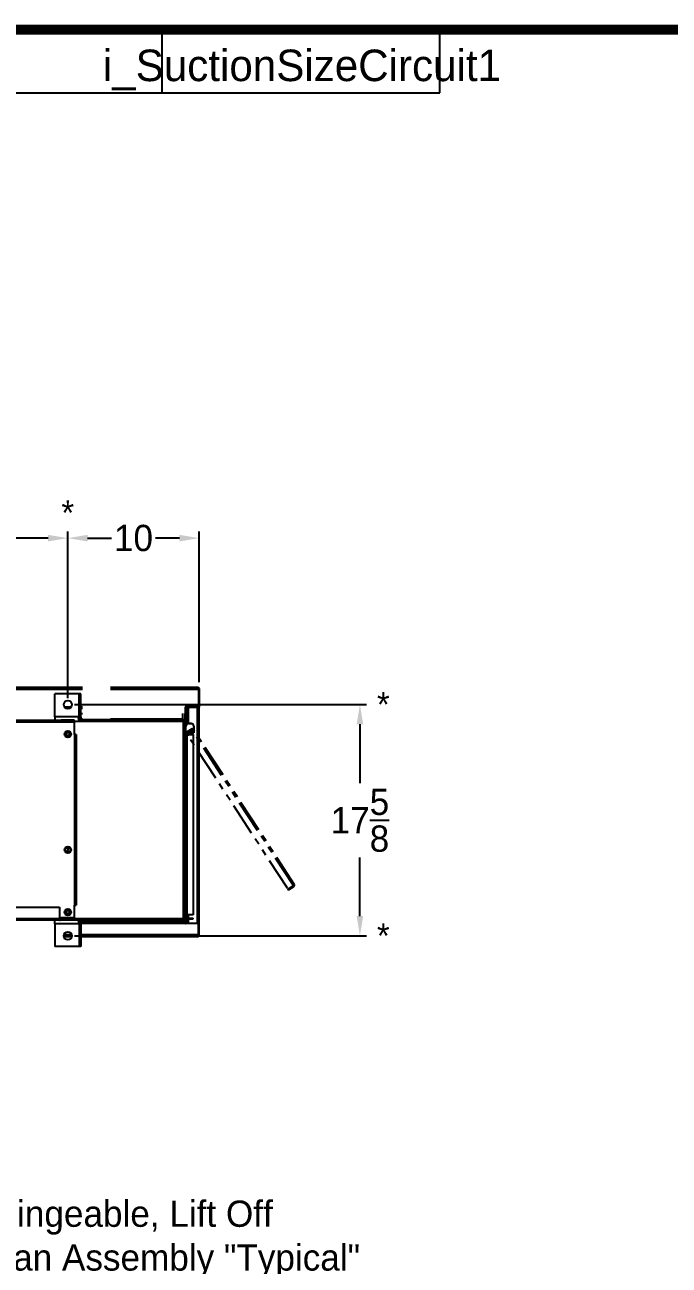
# Model space of a CAD drawing. Header units: inches. Extents: x 908 to 1218, y 246 to 442.
# Drawn here: x 1062.4 to 1111.4, y 344 to 438.4 of the extents above; entities that cross this region are included whole.
import ezdxf
from ezdxf import colors
from ezdxf.entities.mleader import LeaderData, LeaderLine
from ezdxf.enums import TextEntityAlignment as Align
from ezdxf.math import Vec2, Vec3

# ---------------------------------------------------------------- set-up
doc = ezdxf.new("R2010")
doc.units = ezdxf.units.IN
doc.header["$MEASUREMENT"] = 0
doc.header["$PDSIZE"] = -1
doc.linetypes.add('PHANTOM', pattern=[0.5, 0.25, -0.05, 0.05, -0.05, 0.05, -0.05])
doc.layers.add('C1RC', color=7, linetype='Continuous')
doc.layers.add('Hingeable', color=7, linetype='PHANTOM')
doc.dimstyles.new('RAE Solutions', dxfattribs={"dimtxt": 2, "dimasz": 1.5, "dimexe": 0.5, "dimexo": 0.5, "dimgap": 0.5, "dimtad": 0, "dimtih": 1, "dimtoh": 1, "dimdec": 3, "dimrnd": 0.125, "dimzin": 1, "dimdsep": 46, "dimlunit": 5, "dimtxsty": 'Standard', "dimcen": 0.09, "dimadec": 0, "dimazin": 0, "dimtfac": 1, "dimtdec": 3, "dimtofl": 0, "dimtmove": 0, "dimatfit": 3, "dimfxl": 1, "dimtolj": 1, "dimtzin": 1, "dimarcsym": 0})

# ---------------------------------------------------------------- blocks, each defined once
blk = doc.blocks.new('*D208')
at = {"color": 0, "lineweight": -2}
for p, q in [((1065.648, 387.183), (1065.648, 399.857)), ((1075.644, 388.402), (1075.644, 399.857)), ((1067.148, 399.357), (1068.98, 399.357)), ((1074.144, 399.357), (1072.313, 399.357))]:
    blk.add_line(p, q, dxfattribs=at)
at = {"color": 0}
for points in [[(1067.148, 399.607), (1067.148, 399.107), (1065.648, 399.357)], [(1074.144, 399.607), (1074.144, 399.107), (1075.644, 399.357)]]:
    blk.add_solid(points, dxfattribs=at)
at = {"layer": 'Defpoints', "color": 0}
for p in [(1075.644, 399.357), (1075.644, 387.902), (1065.648, 386.683)]:
    blk.add_point(p, dxfattribs=at)
at = {"color": 0, "insert": (1070.646, 399.357), "char_height": 2, "attachment_point": 5}
blk.add_mtext('\\A1;10', dxfattribs=at)
blk = doc.blocks.new('*D209')
at = {"color": 0, "linetype": 'Continuous', "lineweight": -2}
for p, q in [((1066.148, 386.683), (1088.393, 386.683)), ((1087.893, 385.183), (1087.893, 380.71)), ((1087.893, 370.571), (1087.893, 375.043)), ((1066.148, 369.071), (1088.393, 369.071))]:
    blk.add_line(p, q, dxfattribs=at)
at = {"color": 0, "linetype": 'Continuous'}
for points in [[(1087.643, 385.183), (1088.143, 385.183), (1087.893, 386.683)], [(1087.643, 370.571), (1088.143, 370.571), (1087.893, 369.071)]]:
    blk.add_solid(points, dxfattribs=at)
at = {"layer": 'Defpoints', "color": 0, "linetype": 'Continuous'}
for p in [(1065.648, 386.683), (1065.648, 369.071), (1087.893, 369.071)]:
    blk.add_point(p, dxfattribs=at)
at = {"color": 0, "linetype": 'Continuous', "lineweight": 25, "insert": (1087.893, 377.877), "char_height": 2, "attachment_point": 5}
blk.add_mtext('\\A1;17{\\H1x;\\S5/8;}', dxfattribs=at)
blk = doc.blocks.new('*D198')
at = {"color": 0, "lineweight": -2}
for p, q in [((1020.711, 387.183), (1020.711, 399.857)), ((1065.648, 387.183), (1065.648, 399.857)), ((1022.211, 399.357), (1041.013, 399.357)), ((1064.148, 399.357), (1045.346, 399.357))]:
    blk.add_line(p, q, dxfattribs=at)
at = {"color": 0}
for points in [[(1022.211, 399.607), (1022.211, 399.107), (1020.711, 399.357)], [(1064.148, 399.607), (1064.148, 399.107), (1065.648, 399.357)]]:
    blk.add_solid(points, dxfattribs=at)
at = {"layer": 'Defpoints', "color": 0}
for p in [(1065.648, 399.357), (1020.711, 386.683), (1065.648, 386.683)]:
    blk.add_point(p, dxfattribs=at)
at = {"color": 0, "insert": (1043.18, 399.357), "char_height": 2, "attachment_point": 5}
blk.add_mtext('\\A1;45', dxfattribs=at)

msp = doc.modelspace()

# ---------------------------------------------------------------- linework, layer by layer
at = {"linetype": 'Continuous', "lineweight": 25}
for p, q in [((973.5229, 388.007), (1066.7739, 388.007)), ((973.5229, 387.85), (1066.7739, 387.85)), ((1064.6484, 385.7595), (1064.6484, 387.4955)), ((1066.5114, 387.4955), (1064.6484, 387.4955)), ((1064.6484, 385.7595), (1064.6484, 387.4955)), ((1066.5114, 387.4955), (1064.6484, 387.4955)), ((1064.6484, 385.7595), (1064.6484, 387.4955)), ((1066.5114, 387.4955), (1064.6484, 387.4955)), ((1066.5114, 385.7595), (1066.5114, 387.4955)), ((1066.5114, 385.7595), (1066.5114, 387.4955)), ((1066.5114, 385.7595), (1066.5114, 387.4955)), ((1066.6484, 387.4955), (1066.5184, 387.4955)), ((1066.5184, 385.7595), (1066.5184, 387.4955)), ((1066.6484, 387.4955), (1066.5184, 387.4955)), ((1066.5184, 385.7595), (1066.5184, 387.4955)), ((1066.6484, 387.4955), (1066.5184, 387.4955)), ((1066.5184, 385.7595), (1066.5184, 387.4955)), ((1066.6484, 385.7595), (1066.6484, 387.4955)), ((1066.6484, 385.7595), (1066.6484, 387.4955)), ((1066.6484, 385.7595), (1066.6484, 387.4955)), ((1068.8989, 388.007), (1075.5939, 388.007)), ((1068.8989, 388.007), (1075.5939, 388.007)), ((1068.8989, 388.007), (1075.5939, 388.007)), ((1068.8989, 387.85), (1075.5939, 387.85)), ((1068.8989, 387.85), (1075.5939, 387.85)), ((1068.8989, 387.85), (1075.5939, 387.85)), ((1075.5939, 388.007), (1075.5939, 387.85)), ((1075.5939, 388.007), (1075.5939, 387.85)), ((1075.5939, 388.007), (1075.5939, 387.85)), ((1075.6439, 387.9018), (1075.5939, 387.9018)), ((1075.6439, 387.9018), (1075.5939, 387.9018)), ((1075.6439, 387.9018), (1075.5939, 387.9018)), ((1075.5939, 387.85), (1075.5939, 386.5095)), ((1075.5939, 387.85), (1075.5939, 386.5095)), ((1075.5939, 387.85), (1075.5939, 386.5095)), ((1075.6439, 387.9018), (1075.6439, 386.4955)), ((1075.6439, 387.9018), (1075.6439, 386.4955)), ((1075.6439, 387.9018), (1075.6439, 386.4955)), ((1065.3885, 386.5095), (1065.9084, 386.5095)), ((1065.3885, 386.5095), (1065.9084, 386.5095)), ((1065.3885, 386.5095), (1065.9084, 386.5095)), ((1065.5191, 386.3985), (1065.7778, 386.3985)), ((1065.5191, 386.3985), (1065.7778, 386.3985)), ((1065.5191, 386.3985), (1065.7778, 386.3985)), ((1066.5114, 386.5095), (1066.5184, 386.5095)), ((1066.5114, 386.5095), (1066.5184, 386.5095)), ((1066.5114, 386.5095), (1066.5184, 386.5095)), ((1066.5114, 386.3985), (1066.5184, 386.3985)), ((1066.5114, 386.3985), (1066.5184, 386.3985)), ((1066.5114, 386.3985), (1066.5184, 386.3985)), ((1066.6484, 386.5095), (1066.7739, 386.5095)), ((1066.6484, 386.5095), (1066.7739, 386.5095)), ((1066.6484, 386.5095), (1066.7739, 386.5095)), ((1066.6484, 386.3985), (1066.7739, 386.3985)), ((1066.6484, 386.3985), (1066.7739, 386.3985)), ((1066.6484, 386.3985), (1066.7739, 386.3985)), ((1075.5939, 386.5095), (1074.5939, 386.5095)), ((1074.5939, 386.5095), (1074.5939, 386.3985)), ((1075.5939, 386.5095), (1074.5939, 386.5095)), ((1074.5939, 386.5095), (1074.5939, 386.3985)), ((1075.5939, 386.5095), (1074.5939, 386.5095)), ((1074.5939, 386.5095), (1074.5939, 386.3985)), ((1074.5939, 386.3985), (1074.5939, 386.0026)), ((1074.5939, 386.3985), (1074.5939, 386.0026)), ((1074.5939, 386.3985), (1074.5939, 386.0026)), ((1074.6533, 385.235), (1074.6533, 386.5095)), ((1074.6533, 385.235), (1074.6533, 386.5095)), ((1074.6533, 385.235), (1074.6533, 386.5095)), ((1074.7863, 386.5095), (1074.7863, 385.235)), ((1074.7863, 386.5095), (1074.7863, 385.235)), ((1074.7863, 386.5095), (1074.7863, 385.235)), ((1074.8314, 385.235), (1074.8314, 386.4955)), ((1074.8314, 386.4955), (1075.5109, 386.4955)), ((1074.8314, 385.235), (1074.8314, 386.4955)), ((1074.8314, 386.4955), (1075.5109, 386.4955)), ((1074.8314, 385.235), (1074.8314, 386.4955)), ((1074.8314, 386.4955), (1075.5109, 386.4955)), ((1075.4033, 386.5095), (1075.4033, 386.4955)), ((1075.4033, 386.5095), (1075.4033, 386.4955)), ((1075.4033, 386.5095), (1075.4033, 386.4955)), ((1075.5109, 370.0268), (1075.5109, 386.4955)), ((1075.6439, 386.4955), (1075.5109, 386.4955)), ((1075.5109, 370.0268), (1075.5109, 386.4955)), ((1075.6439, 386.4955), (1075.5109, 386.4955)), ((1075.5109, 370.0268), (1075.5109, 386.4955)), ((1075.6439, 386.4955), (1075.5109, 386.4955)), ((1075.5363, 386.5095), (1075.5363, 386.4955)), ((1075.5363, 386.5095), (1075.5363, 386.4955)), ((1075.5363, 386.5095), (1075.5363, 386.4955)), ((1075.5439, 386.4955), (1075.5439, 386.5095)), ((1075.5439, 386.4955), (1075.5439, 386.5095)), ((1075.5439, 386.4955), (1075.5439, 386.5095)), ((1075.5939, 386.4955), (1075.5939, 386.5095)), ((1075.5939, 386.4955), (1075.5939, 386.5095)), ((1075.5939, 386.4955), (1075.5939, 386.5095)), ((1075.6439, 370.0268), (1075.6439, 386.4955)), ((1075.6439, 370.0268), (1075.6439, 386.4955)), ((1075.6439, 370.0268), (1075.6439, 386.4955)), ((975.1484, 385.4955), (1065.1484, 385.4955)), ((1066.5114, 385.7595), (1064.6484, 385.7595)), ((1064.6484, 385.7595), (1064.6484, 385.4955)), ((1066.5114, 385.7595), (1064.6484, 385.7595)), ((1064.6484, 385.7595), (1064.6484, 385.4955)), ((1066.5114, 385.7595), (1064.6484, 385.7595)), ((1064.6484, 385.7595), (1064.6484, 385.4955)), ((1066.1384, 385.4955), (1065.1484, 385.4955)), ((1065.1484, 385.4955), (1065.1484, 385.3625)), ((1066.1384, 385.4955), (1065.1484, 385.4955)), ((1065.1484, 385.4955), (1065.1484, 385.3625)), ((1066.1384, 385.4955), (1065.1484, 385.4955)), ((1065.1484, 385.4955), (1065.1484, 385.3625)), ((1065.2944, 385.433), (1065.2944, 385.483)), ((1066.1384, 385.483), (1065.2944, 385.483)), ((1065.2944, 385.433), (1065.2944, 385.483)), ((1066.1384, 385.483), (1065.2944, 385.483)), ((1065.2944, 385.433), (1065.2944, 385.483)), ((1066.1384, 385.483), (1065.2944, 385.483)), ((1065.2944, 385.433), (1065.2944, 385.37)), ((1065.2944, 385.433), (1066.1384, 385.433)), ((1065.2944, 385.433), (1065.2944, 385.37)), ((1065.2944, 385.433), (1066.1384, 385.433)), ((1065.2944, 385.433), (1065.2944, 385.37)), ((1065.2944, 385.433), (1066.1384, 385.433)), ((1065.2944, 385.37), (1066.1384, 385.37)), ((1065.2944, 385.37), (1066.1384, 385.37)), ((1065.2944, 385.37), (1066.1384, 385.37)), ((1066.1384, 385.4063), (1066.1384, 385.5327)), ((1066.1384, 385.4063), (1066.1384, 385.5327)), ((1066.1384, 385.4063), (1066.1384, 385.5327)), ((1074.4614, 385.4063), (1066.1384, 385.4063)), ((1066.1384, 385.4063), (1066.1384, 384.4063)), ((1074.4614, 385.4063), (1066.1384, 385.4063)), ((1066.1384, 385.4063), (1066.1384, 384.4063)), ((1074.4614, 385.4063), (1066.1384, 385.4063)), ((1066.1384, 385.4063), (1066.1384, 384.4063)), ((1066.4293, 385.5393), (1074.5374, 385.5393)), ((1066.4293, 385.5393), (1074.5374, 385.5393)), ((1066.4293, 385.5393), (1074.5374, 385.5393)), ((1066.5114, 386.0026), (1066.5184, 386.0026)), ((1066.5114, 386.0026), (1066.5184, 386.0026)), ((1066.5114, 386.0026), (1066.5184, 386.0026)), ((1066.6484, 385.7595), (1066.5184, 385.7595)), ((1066.6484, 385.7595), (1066.5184, 385.7595)), ((1066.6484, 385.7595), (1066.5184, 385.7595)), ((1066.7739, 385.566), (1066.56, 385.566)), ((1066.7739, 385.566), (1066.56, 385.566)), ((1066.7739, 385.566), (1066.56, 385.566)), ((1066.6484, 386.0026), (1066.7739, 386.0026)), ((1066.6484, 386.0026), (1066.7739, 386.0026)), ((1066.6484, 386.0026), (1066.7739, 386.0026)), ((1074.4114, 385.566), (1068.8989, 385.566)), ((1074.4114, 385.566), (1068.8989, 385.566)), ((1074.4114, 385.566), (1068.8989, 385.566)), ((1074.4114, 385.566), (1074.4114, 386.0026)), ((1074.4114, 385.566), (1074.4114, 386.0026)), ((1074.4114, 385.566), (1074.4114, 386.0026)), ((1074.4114, 385.5393), (1074.4114, 385.566)), ((1074.4114, 385.5393), (1074.4114, 385.566)), ((1074.4114, 385.5393), (1074.4114, 385.566)), ((1074.4614, 370.3973), (1074.4614, 385.4063)), ((1074.4614, 370.3973), (1074.4614, 385.4063)), ((1074.4614, 370.3973), (1074.4614, 385.4063)), ((1074.5374, 385.5393), (1074.5374, 385.4893)), ((1074.5374, 385.5393), (1074.5374, 385.4893)), ((1074.5374, 385.5393), (1074.5374, 385.4893)), ((1074.5944, 385.4822), (1074.5444, 385.4822)), ((1074.5944, 385.4822), (1074.5444, 385.4822)), ((1074.5944, 385.4822), (1074.5444, 385.4822)), ((1074.5703, 386.0026), (1074.5703, 385.4822)), ((1074.5703, 386.0026), (1074.5703, 385.4822)), ((1074.5703, 386.0026), (1074.5703, 385.4822)), ((1074.5944, 385.4822), (1074.5944, 370.3213)), ((1074.5944, 385.4822), (1074.5944, 370.3213)), ((1074.5944, 385.4822), (1074.5944, 370.3213)), ((975.1484, 385.3625), (1065.1484, 385.3625)), ((1065.1484, 385.3625), (1066.1384, 385.3625)), ((1065.1484, 385.3625), (1066.1384, 385.3625)), ((1065.1484, 385.3625), (1066.1384, 385.3625)), ((1065.2944, 385.3629), (1066.1384, 385.3629)), ((1065.2944, 385.3629), (1065.2944, 385.3625)), ((1065.2944, 385.3629), (1066.1384, 385.3629)), ((1065.2944, 385.3629), (1065.2944, 385.3625)), ((1065.2944, 385.3629), (1066.1384, 385.3629)), ((1065.2944, 385.3629), (1065.2944, 385.3625)), ((1075.0444, 385.235), (1074.5944, 385.235)), ((1075.0444, 385.235), (1074.5944, 385.235)), ((1075.0444, 385.235), (1074.5944, 385.235)), ((1074.5944, 384.641), (1074.6384, 384.641)), ((1074.5944, 384.641), (1074.6384, 384.641)), ((1074.5944, 384.641), (1074.6384, 384.641)), ((1074.5944, 384.636), (1074.6384, 384.636)), ((1074.5944, 384.636), (1074.6384, 384.636)), ((1074.5944, 384.636), (1074.6384, 384.636)), ((1074.6384, 384.547), (1074.6384, 385.047)), ((1074.6384, 384.547), (1074.6384, 385.047)), ((1074.6384, 384.547), (1074.6384, 385.047)), ((1074.7064, 384.547), (1074.6384, 384.547)), ((1074.6384, 384.542), (1074.6384, 384.547)), ((1074.7064, 384.547), (1074.6384, 384.547)), ((1074.6384, 384.542), (1074.6384, 384.547)), ((1074.7064, 384.547), (1074.6384, 384.547)), ((1074.6384, 384.542), (1074.6384, 384.547)), ((1074.6686, 384.542), (1074.6384, 384.542)), ((1074.6686, 384.542), (1074.6384, 384.542)), ((1074.6686, 384.542), (1074.6384, 384.542)), ((1074.6533, 384.537), (1074.6533, 384.542)), ((1074.6533, 384.537), (1074.6533, 384.542)), ((1074.6533, 384.537), (1074.6533, 384.542)), ((1074.6533, 384.401), (1074.6533, 384.4648)), ((1074.6533, 384.401), (1074.6533, 384.4648)), ((1074.6533, 384.401), (1074.6533, 384.4648)), ((1074.7064, 384.547), (1074.7064, 384.484)), ((1075.1854, 384.547), (1074.7064, 384.547)), ((1074.7064, 384.547), (1074.7064, 384.484)), ((1075.1854, 384.547), (1074.7064, 384.547)), ((1074.7064, 384.547), (1074.7064, 384.484)), ((1075.1854, 384.547), (1074.7064, 384.547)), ((1075.1854, 384.484), (1074.7064, 384.484)), ((1075.1854, 384.484), (1074.7064, 384.484)), ((1075.1854, 384.484), (1074.7064, 384.484)), ((1074.7863, 384.484), (1074.7863, 384.401)), ((1074.7863, 384.484), (1074.7863, 384.401)), ((1074.7863, 384.484), (1074.7863, 384.401)), ((1074.8259, 385.2345), (1075.0449, 385.2345)), ((1074.8259, 385.2345), (1075.0449, 385.2345)), ((1074.8259, 385.2345), (1075.0449, 385.2345)), ((1074.8314, 384.401), (1074.8314, 384.484)), ((1074.8314, 384.401), (1074.8314, 384.484)), ((1074.8314, 384.401), (1074.8314, 384.484)), ((1075.0444, 385.235), (1075.0696, 385.2333)), ((1075.0444, 385.235), (1075.0696, 385.2333)), ((1075.0444, 385.235), (1075.0696, 385.2333)), ((1075.1854, 384.484), (1075.1854, 384.547)), ((1075.2324, 384.547), (1075.1854, 384.547)), ((1075.1854, 384.484), (1075.1854, 384.547)), ((1075.2324, 384.547), (1075.1854, 384.547)), ((1075.1854, 384.484), (1075.1854, 384.547)), ((1075.2324, 384.547), (1075.1854, 384.547)), ((1075.2324, 384.542), (1075.1854, 384.542)), ((1075.2324, 384.542), (1075.1854, 384.542)), ((1075.2324, 384.542), (1075.1854, 384.542)), ((1075.2324, 385.047), (1075.2324, 384.547)), ((1075.2324, 385.047), (1075.2324, 384.547)), ((1075.2324, 385.047), (1075.2324, 384.547)), ((1075.2324, 384.547), (1075.2324, 384.542)), ((1075.2324, 384.547), (1075.2324, 384.542)), ((1075.2324, 384.547), (1075.2324, 384.542)), ((1066.2714, 384.4063), (1066.1384, 384.4063)), ((1066.2714, 384.4063), (1066.1384, 384.4063)), ((1066.2714, 384.4063), (1066.1384, 384.4063)), ((1066.1484, 384.4063), (1066.1484, 371.3973)), ((1066.1484, 384.4063), (1066.1484, 371.3973)), ((1066.1484, 384.4063), (1066.1484, 371.3973)), ((1066.1489, 384.4063), (1066.1489, 371.3973)), ((1066.1489, 384.4063), (1066.1489, 371.3973)), ((1066.1489, 384.4063), (1066.1489, 371.3973)), ((1066.2714, 384.4063), (1066.2714, 371.3973)), ((1066.2714, 384.4063), (1066.2714, 371.3973)), ((1066.2714, 384.4063), (1066.2714, 371.3973)), ((1074.5944, 384.401), (1074.7064, 384.401)), ((1074.5944, 384.401), (1074.7064, 384.401)), ((1074.5944, 384.401), (1074.7064, 384.401)), ((1074.7064, 384.401), (1074.7064, 370.672)), ((1074.7064, 384.401), (1075.1854, 384.401)), ((1074.7064, 384.401), (1074.7064, 370.672)), ((1074.7064, 384.401), (1075.1854, 384.401)), ((1074.7064, 384.401), (1074.7064, 370.672)), ((1074.7064, 384.401), (1075.1854, 384.401)), ((1075.1854, 384.401), (1075.1854, 370.672)), ((1075.1854, 384.401), (1075.1854, 370.672)), ((1075.1854, 384.401), (1075.1854, 370.672)), ((975.2814, 371.258), (1065.0154, 371.258)), ((1065.0154, 371.258), (1065.0154, 370.391)), ((1065.0154, 371.258), (1065.0154, 370.391)), ((1065.0154, 371.258), (1065.0154, 370.391)), ((1066.1384, 371.3973), (1066.1384, 370.3973)), ((1066.1384, 371.3973), (1066.2714, 371.3973)), ((1066.1384, 371.3973), (1066.1384, 370.3973)), ((1066.1384, 371.3973), (1066.2714, 371.3973)), ((1066.1384, 371.3973), (1066.1384, 370.3973)), ((1066.1384, 371.3973), (1066.2714, 371.3973)), ((975.2814, 370.391), (1065.0154, 370.391)), ((1065.0154, 370.258), (975.2814, 370.258)), ((1064.6019, 370.258), (1064.6484, 370.2489)), ((1064.6019, 370.258), (1064.6484, 370.2489)), ((1064.6019, 370.258), (1064.6484, 370.2489)), ((1064.6484, 369.994), (1064.6484, 370.258)), ((1064.6484, 369.994), (1064.6484, 370.258)), ((1064.6484, 369.994), (1064.6484, 370.258)), ((1065.0154, 370.441), (1065.1484, 370.441)), ((1065.0154, 370.441), (1065.1484, 370.441)), ((1065.0154, 370.441), (1065.1484, 370.441)), ((1065.0154, 370.391), (1065.0154, 370.258)), ((1065.0154, 370.391), (1065.0154, 370.258)), ((1065.0154, 370.391), (1065.0154, 370.258)), ((1065.0154, 370.308), (1065.1484, 370.308)), ((1065.0154, 370.308), (1065.1484, 370.308)), ((1065.0154, 370.308), (1065.1484, 370.308)), ((1066.3844, 370.258), (1065.0154, 370.258)), ((1066.3844, 370.258), (1065.0154, 370.258)), ((1066.3844, 370.258), (1065.0154, 370.258)), ((1066.1384, 370.441), (1065.1484, 370.441)), ((1065.1484, 370.441), (1065.1484, 370.308)), ((1066.1384, 370.441), (1065.1484, 370.441)), ((1065.1484, 370.441), (1065.1484, 370.308)), ((1066.1384, 370.441), (1065.1484, 370.441)), ((1065.1484, 370.441), (1065.1484, 370.308)), ((1065.2944, 370.323), (1065.1484, 370.323)), ((1065.2944, 370.323), (1065.1484, 370.323)), ((1065.2944, 370.323), (1065.1484, 370.323)), ((1065.2944, 370.441), (1065.2944, 370.4406)), ((1065.2944, 370.441), (1065.2944, 370.4406)), ((1065.2944, 370.441), (1065.2944, 370.4406)), ((1065.2944, 370.4406), (1066.1384, 370.4406)), ((1065.2944, 370.4406), (1066.1384, 370.4406)), ((1065.2944, 370.4406), (1066.1384, 370.4406)), ((1065.2944, 370.3705), (1065.2944, 370.4335)), ((1065.2944, 370.4335), (1066.1384, 370.4335)), ((1065.2944, 370.3705), (1065.2944, 370.4335)), ((1065.2944, 370.4335), (1066.1384, 370.4335)), ((1065.2944, 370.3705), (1065.2944, 370.4335)), ((1065.2944, 370.4335), (1066.1384, 370.4335)), ((1065.2944, 370.3705), (1065.2944, 370.3205)), ((1065.2944, 370.3705), (1066.1384, 370.3705)), ((1065.2944, 370.3705), (1065.2944, 370.3205)), ((1065.2944, 370.3705), (1066.1384, 370.3705)), ((1065.2944, 370.3705), (1065.2944, 370.3205)), ((1065.2944, 370.3705), (1066.1384, 370.3705)), ((1065.2944, 370.3205), (1066.1384, 370.3205)), ((1065.2944, 370.3205), (1066.1384, 370.3205)), ((1065.2944, 370.3205), (1066.1384, 370.3205)), ((1066.0019, 370.4406), (1066.0019, 370.4335)), ((1066.0019, 370.4406), (1066.0019, 370.4335)), ((1066.0019, 370.4406), (1066.0019, 370.4335)), ((1066.1384, 370.3973), (1074.4614, 370.3973)), ((1066.1384, 370.2643), (1066.1384, 370.3973)), ((1066.1384, 370.3973), (1074.4614, 370.3973)), ((1066.1384, 370.2643), (1066.1384, 370.3973)), ((1066.1384, 370.3973), (1074.4614, 370.3973)), ((1066.1384, 370.2643), (1066.1384, 370.3973)), ((1074.5374, 370.2643), (1066.1384, 370.2643)), ((1074.5374, 370.2643), (1066.1384, 370.2643)), ((1074.5374, 370.2643), (1066.1384, 370.2643)), ((1074.5374, 370.2643), (1074.5374, 370.3143)), ((1074.5374, 370.2643), (1074.5374, 370.3143)), ((1074.5374, 370.2643), (1074.5374, 370.3143)), ((1074.5944, 370.3213), (1074.5444, 370.3213)), ((1074.5944, 370.3213), (1074.5444, 370.3213)), ((1074.5944, 370.3213), (1074.5444, 370.3213)), ((1074.5703, 370.3213), (1074.5703, 370.133)), ((1074.5703, 370.3213), (1074.5703, 370.133)), ((1074.5703, 370.3213), (1074.5703, 370.133)), ((1074.7064, 370.672), (1074.5944, 370.672)), ((1074.7064, 370.672), (1074.5944, 370.672)), ((1074.7064, 370.672), (1074.5944, 370.672)), ((1074.5944, 370.422), (1074.6234, 370.422)), ((1074.5944, 370.422), (1074.6234, 370.422)), ((1074.5944, 370.422), (1074.6234, 370.422)), ((1074.6234, 370.672), (1074.6234, 370.422)), ((1074.6234, 370.672), (1074.6234, 370.422)), ((1074.6234, 370.672), (1074.6234, 370.422)), ((1074.6533, 370.4412), (1074.6533, 370.672)), ((1074.6533, 370.4412), (1074.6533, 370.672)), ((1074.6533, 370.4412), (1074.6533, 370.672)), ((1074.6533, 370), (1074.6533, 370.369)), ((1074.6533, 370), (1074.6533, 370.369)), ((1074.6533, 370), (1074.6533, 370.369)), ((1075.1854, 370.672), (1074.7064, 370.672)), ((1075.1854, 370.672), (1074.7064, 370.672)), ((1075.1854, 370.672), (1074.7064, 370.672)), ((1074.7064, 370.422), (1074.7064, 370.359)), ((1074.7064, 370.422), (1075.1854, 370.422)), ((1074.7064, 370.422), (1074.7064, 370.359)), ((1074.7064, 370.422), (1075.1854, 370.422)), ((1074.7064, 370.422), (1074.7064, 370.359)), ((1074.7064, 370.422), (1075.1854, 370.422)), ((1074.7064, 370.359), (1075.1854, 370.359)), ((1074.7064, 370.359), (1075.1854, 370.359)), ((1074.7064, 370.359), (1075.1854, 370.359)), ((1074.7863, 370.672), (1074.7863, 370.422)), ((1074.7863, 370.672), (1074.7863, 370.422)), ((1074.7863, 370.672), (1074.7863, 370.422)), ((1074.7863, 370.359), (1074.7863, 370)), ((1074.7863, 370.359), (1074.7863, 370)), ((1074.7863, 370.359), (1074.7863, 370)), ((1074.8314, 370.422), (1074.8314, 370.672)), ((1074.8314, 370.422), (1074.8314, 370.672)), ((1074.8314, 370.422), (1074.8314, 370.672)), ((1074.8314, 370.0268), (1074.8314, 370.359)), ((1074.8314, 370.0268), (1074.8314, 370.359)), ((1074.8314, 370.0268), (1074.8314, 370.359)), ((1075.1854, 370.359), (1075.1854, 370.422)), ((1075.1854, 370.359), (1075.1854, 370.422)), ((1075.1854, 370.359), (1075.1854, 370.422)), ((1064.6484, 369.994), (1064.6484, 368.258)), ((1066.5114, 369.994), (1064.6484, 369.994)), ((1064.6484, 369.994), (1064.6484, 368.258)), ((1066.5114, 369.994), (1064.6484, 369.994)), ((1064.6484, 369.994), (1064.6484, 368.258)), ((1066.5114, 369.994), (1064.6484, 369.994)), ((1066.5176, 370), (1066.5095, 370)), ((1066.5176, 370), (1066.5095, 370)), ((1066.5176, 370), (1066.5095, 370)), ((1066.5114, 369.994), (1066.5114, 368.258)), ((1066.5114, 369.994), (1066.5114, 368.258)), ((1066.5114, 369.994), (1066.5114, 368.258)), ((1066.6484, 369.994), (1066.5184, 369.994)), ((1066.5184, 369.994), (1066.5184, 368.258)), ((1066.6484, 369.994), (1066.5184, 369.994)), ((1066.5184, 369.994), (1066.5184, 368.258)), ((1066.6484, 369.994), (1066.5184, 369.994)), ((1066.5184, 369.994), (1066.5184, 368.258)), ((1074.5939, 370.133), (1066.6063, 370.133)), ((1074.5939, 370.133), (1066.6063, 370.133)), ((1074.5939, 370.133), (1066.6063, 370.133)), ((1074.5939, 370), (1066.6475, 370)), ((1074.5939, 370), (1066.6475, 370)), ((1074.5939, 370), (1066.6475, 370)), ((1066.6484, 369.994), (1066.6484, 368.258)), ((1066.6484, 369.994), (1066.6484, 368.258)), ((1066.6484, 369.994), (1066.6484, 368.258)), ((1074.5939, 370.133), (1074.5939, 370)), ((1074.5939, 370.133), (1074.5939, 370)), ((1074.5939, 370.133), (1074.5939, 370)), ((1075.5939, 370), (1074.5939, 370)), ((1075.5939, 370), (1074.5939, 370)), ((1075.5939, 370), (1074.5939, 370)), ((1074.8314, 370.0268), (1075.5109, 370.0268)), ((1074.8314, 370.0268), (1075.5109, 370.0268)), ((1074.8314, 370.0268), (1075.5109, 370.0268)), ((1075.4033, 370.0268), (1075.4033, 370)), ((1075.4033, 370.0268), (1075.4033, 370)), ((1075.4033, 370.0268), (1075.4033, 370)), ((1075.5109, 370.0268), (1075.6439, 370.0268)), ((1075.5109, 370.0268), (1075.6439, 370.0268)), ((1075.5109, 370.0268), (1075.6439, 370.0268)), ((1075.5363, 370.0268), (1075.5363, 370)), ((1075.5363, 370.0268), (1075.5363, 370)), ((1075.5363, 370.0268), (1075.5363, 370)), ((1075.5439, 370), (1075.5439, 370.0268)), ((1075.5439, 370), (1075.5439, 370.0268)), ((1075.5439, 370), (1075.5439, 370.0268)), ((1075.5939, 369.0893), (1075.5939, 370.0268)), ((1075.5939, 369.0893), (1075.5939, 370.0268)), ((1075.5939, 369.0893), (1075.5939, 370.0268)), ((1075.6439, 369.0893), (1075.6439, 370.0268)), ((1075.6439, 369.0893), (1075.6439, 370.0268)), ((1075.6439, 369.0893), (1075.6439, 370.0268)), ((1065.9546, 369.008), (1065.3423, 369.008)), ((1065.9546, 369.008), (1065.3423, 369.008)), ((1065.9546, 369.008), (1065.3423, 369.008)), ((1065.9529, 369.141), (1065.344, 369.141)), ((1065.9529, 369.141), (1065.344, 369.141)), ((1065.9529, 369.141), (1065.344, 369.141)), ((1066.5184, 369.141), (1066.5114, 369.141)), ((1066.5184, 369.141), (1066.5114, 369.141)), ((1066.5184, 369.141), (1066.5114, 369.141)), ((1066.5184, 369.008), (1066.5114, 369.008)), ((1066.5184, 369.008), (1066.5114, 369.008)), ((1066.5184, 369.008), (1066.5114, 369.008)), ((1075.5939, 369.141), (1066.6484, 369.141)), ((1075.5939, 369.141), (1066.6484, 369.141)), ((1075.5939, 369.141), (1066.6484, 369.141)), ((1075.5939, 369.008), (1066.6484, 369.008)), ((1075.5939, 369.008), (1066.6484, 369.008)), ((1075.5939, 369.008), (1066.6484, 369.008)), ((1075.5939, 369.0893), (1075.6439, 369.0893)), ((1075.5939, 369.008), (1075.5939, 369.0893)), ((1075.5939, 369.0893), (1075.6439, 369.0893)), ((1075.5939, 369.008), (1075.5939, 369.0893)), ((1075.5939, 369.0893), (1075.6439, 369.0893)), ((1075.5939, 369.008), (1075.5939, 369.0893)), ((1066.5114, 368.258), (1064.6484, 368.258)), ((1066.5114, 368.258), (1064.6484, 368.258)), ((1066.5114, 368.258), (1064.6484, 368.258)), ((1066.6484, 368.258), (1066.5184, 368.258)), ((1066.6484, 368.258), (1066.5184, 368.258)), ((1066.6484, 368.258), (1066.5184, 368.258))]:
    msp.add_line(p, q, dxfattribs=at)
at = {"const_width": 0.7526}
msp.add_lwpolyline([(913.0442, 249.9162), (1214.0906, 249.9162), (1214.0906, 438.0702), (913.0442, 438.0702), (913.0442, 249.9162)], dxfattribs=at)
at = {"linetype": 'Continuous', "lineweight": 25, "flags": 128}
for points in [[(1074.4614, 385.4063), (1074.4614, 385.4063)], [(1074.4614, 385.4063), (1074.4614, 385.4063)], [(1074.4614, 385.4063), (1074.4614, 385.4063)], [(1074.4614, 370.3973), (1074.4614, 370.3973)], [(1074.4614, 370.3973), (1074.4614, 370.3973)], [(1074.4614, 370.3973), (1074.4614, 370.3973)]]:
    msp.add_lwpolyline(points, dxfattribs=at)
at = {"linetype": 'Continuous', "lineweight": 25}
for centre, radius in [((1065.6484, 386.683), 0.3125), ((1065.6484, 386.683), 0.3125), ((1065.6484, 386.683), 0.3125), ((1065.6484, 384.433), 0.25), ((1065.6484, 384.433), 0.25), ((1065.6484, 384.433), 0.1875), ((1065.6484, 384.433), 0.1875), ((1065.6484, 384.433), 0.125), ((1065.6484, 384.433), 0.125), ((1065.6484, 375.6205), 0.25), ((1065.6484, 375.6205), 0.25), ((1065.6484, 375.6205), 0.1875), ((1065.6484, 375.6205), 0.1875), ((1065.6484, 370.8705), 0.25), ((1065.6484, 370.8705), 0.25), ((1065.6484, 370.8705), 0.25), ((1065.6484, 370.8705), 0.25), ((1065.6484, 370.8705), 0.25), ((1065.6484, 370.8705), 0.25), ((1065.6484, 370.8705), 0.1875), ((1065.6484, 370.8705), 0.1875), ((1065.6484, 370.8705), 0.1875), ((1065.6484, 370.8705), 0.1875), ((1065.6484, 370.8705), 0.1875), ((1065.6484, 370.8705), 0.1875), ((1065.6474, 370.8855), 0.125), ((1065.6474, 370.8855), 0.125), ((1065.6474, 370.8855), 0.125), ((1065.6474, 370.8855), 0.125), ((1065.6484, 370.8855), 0.125), ((1065.6484, 370.8855), 0.125), ((1065.6484, 369.0705), 0.3125), ((1065.6484, 369.0705), 0.3125), ((1065.6484, 369.0705), 0.3125)]:
    msp.add_circle(centre, radius, dxfattribs=at)
for centre, radius, start, end in [((1065.6484, 384.448), 0.125, 183.439813, 356.560187), ((1065.6484, 384.448), 0.125, 183.439813, 356.560187), ((1074.7064, 384.401), 0.146, 90, 140.096261), ((1074.7064, 384.401), 0.146, 90, 140.096261), ((1074.7064, 384.401), 0.146, 90, 140.096261), ((1074.7064, 384.401), 0.083, 90, 180), ((1074.7064, 384.401), 0.083, 90, 180), ((1074.7064, 384.401), 0.083, 90, 180), ((1074.8259, 385.047), 0.1875, 90, 180), ((1074.8259, 385.047), 0.1875, 90, 180), ((1074.8259, 385.047), 0.1875, 90, 180), ((1075.0814, 384.4955), 0.0995, 186.636958, 251.75908), ((1075.0814, 384.4955), 0.0995, 186.636958, 251.75908), ((1075.0814, 384.4955), 0.0995, 186.636958, 251.75908), ((1075.0449, 385.047), 0.1875, 0, 90), ((1075.0449, 385.047), 0.1875, 0, 90), ((1075.0449, 385.047), 0.1875, 0, 90), ((1075.0814, 384.4955), 0.0995, 288.24092, 353.363042), ((1075.0814, 384.4955), 0.0995, 288.24092, 353.363042), ((1075.0814, 384.4955), 0.0995, 288.24092, 353.363042), ((1065.5546, 375.636), 0.125, 234.420402, 106.814408), ((1065.5546, 375.636), 0.125, 234.420402, 106.814408), ((1065.0154, 370.391), 0.133, 270, 321.386762), ((1065.0154, 370.391), 0.133, 270, 321.386762), ((1065.0154, 370.391), 0.133, 270, 321.386762), ((1074.7064, 370.505), 0.146, 219.903739, 270), ((1074.7064, 370.505), 0.146, 219.903739, 270), ((1074.7064, 370.505), 0.146, 219.903739, 270), ((1074.7064, 370.505), 0.083, 180, 270), ((1074.7064, 370.505), 0.083, 180, 270), ((1074.7064, 370.505), 0.083, 180, 270)]:
    msp.add_arc(centre, radius, start, end, dxfattribs=at)
for points, knots in [([(1065.2944, 385.433), (1065.2819, 385.4321), (1065.258, 385.4303), (1065.2262, 385.4174), (1065.2012, 385.4004), (1065.1821, 385.3821), (1065.1745, 385.3687), (1065.1711, 385.3625)], [0, 0, 0, 0, 0.2442355, 0.4660035, 0.6664193, 0.846925, 1, 1, 1, 1]), ([(1065.2944, 385.433), (1065.2819, 385.4321), (1065.258, 385.4303), (1065.2262, 385.4174), (1065.2012, 385.4004), (1065.1821, 385.3821), (1065.1745, 385.3687), (1065.1711, 385.3625)], [0, 0, 0, 0, 0.2442355, 0.4660035, 0.6664193, 0.846925, 1, 1, 1, 1]), ([(1065.2944, 385.433), (1065.2819, 385.4321), (1065.258, 385.4303), (1065.2262, 385.4174), (1065.2012, 385.4004), (1065.1821, 385.3821), (1065.1745, 385.3687), (1065.1711, 385.3625)], [0, 0, 0, 0, 0.2442355, 0.4660035, 0.6664193, 0.846925, 1, 1, 1, 1]), ([(1065.2944, 385.37), (1065.2872, 385.3696), (1065.2755, 385.3689), (1065.2651, 385.3643), (1065.2611, 385.3625)], [0, 0, 0, 0, 0.6134219, 1, 1, 1, 1]), ([(1065.2944, 385.37), (1065.2872, 385.3696), (1065.2755, 385.3689), (1065.2651, 385.3643), (1065.2611, 385.3625)], [0, 0, 0, 0, 0.6134219, 1, 1, 1, 1]), ([(1065.2944, 385.37), (1065.2872, 385.3696), (1065.2755, 385.3689), (1065.2651, 385.3643), (1065.2611, 385.3625)], [0, 0, 0, 0, 0.6134219, 1, 1, 1, 1]), ([(1066.4293, 385.5393), (1066.4355, 385.5495), (1066.4523, 385.5771), (1066.4796, 385.6567), (1066.5008, 385.7253), (1066.5114, 385.7595)], [0, 0, 0, 0, 0.2268035, 0.6134037, 1, 1, 1, 1]), ([(1066.4293, 385.5393), (1066.4355, 385.5495), (1066.4523, 385.5771), (1066.4796, 385.6567), (1066.5008, 385.7253), (1066.5114, 385.7595)], [0, 0, 0, 0, 0.2268035, 0.6134037, 1, 1, 1, 1]), ([(1066.4293, 385.5393), (1066.4355, 385.5495), (1066.4523, 385.5771), (1066.4796, 385.6567), (1066.5008, 385.7253), (1066.5114, 385.7595)], [0, 0, 0, 0, 0.2268035, 0.6134037, 1, 1, 1, 1]), ([(1066.5184, 385.7595), (1066.5173, 385.7468), (1066.5151, 385.7215), (1066.5012, 385.6905), (1066.4887, 385.6766), (1066.4835, 385.6707)], [0, 0, 0, 0, 0.3672053, 0.7336714, 1, 1, 1, 1]), ([(1066.5184, 385.7595), (1066.5173, 385.7468), (1066.5151, 385.7215), (1066.5012, 385.6905), (1066.4887, 385.6766), (1066.4835, 385.6707)], [0, 0, 0, 0, 0.3672053, 0.7336714, 1, 1, 1, 1]), ([(1066.5184, 385.7595), (1066.5173, 385.7468), (1066.5151, 385.7215), (1066.5012, 385.6905), (1066.4887, 385.6766), (1066.4835, 385.6707)], [0, 0, 0, 0, 0.3672053, 0.7336714, 1, 1, 1, 1]), ([(1066.6484, 385.7595), (1066.6459, 385.7315), (1066.6408, 385.6756), (1066.6002, 385.6024), (1066.5597, 385.5557), (1066.5312, 385.5418), (1066.5261, 385.5393)], [0, 0, 0, 0, 0.3077552, 0.6156747, 0.930549, 1, 1, 1, 1]), ([(1066.6484, 385.7595), (1066.6459, 385.7315), (1066.6408, 385.6756), (1066.6002, 385.6024), (1066.5597, 385.5557), (1066.5312, 385.5418), (1066.5261, 385.5393)], [0, 0, 0, 0, 0.3077552, 0.6156747, 0.930549, 1, 1, 1, 1]), ([(1066.6484, 385.7595), (1066.6459, 385.7315), (1066.6408, 385.6756), (1066.6002, 385.6024), (1066.5597, 385.5557), (1066.5312, 385.5418), (1066.5261, 385.5393)], [0, 0, 0, 0, 0.3077552, 0.6156747, 0.930549, 1, 1, 1, 1]), ([(1074.5374, 385.5393), (1074.5369, 385.5385), (1074.5359, 385.5371), (1074.5311, 385.5263), (1074.5237, 385.511), (1074.5117, 385.4886), (1074.4906, 385.4543), (1074.4722, 385.424), (1074.4614, 385.4063)], [0, 0, 0, 0, 0.139858, 0.2740272, 0.4037402, 0.5303433, 0.725176, 1, 1, 1, 1]), ([(1074.5374, 385.5393), (1074.5369, 385.5385), (1074.5359, 385.5371), (1074.5311, 385.5263), (1074.5237, 385.511), (1074.5117, 385.4886), (1074.4906, 385.4543), (1074.4722, 385.424), (1074.4614, 385.4063)], [0, 0, 0, 0, 0.139858, 0.2740272, 0.4037402, 0.5303433, 0.725176, 1, 1, 1, 1]), ([(1074.5374, 385.5393), (1074.5369, 385.5385), (1074.5359, 385.5371), (1074.5311, 385.5263), (1074.5237, 385.511), (1074.5117, 385.4886), (1074.4906, 385.4543), (1074.4722, 385.424), (1074.4614, 385.4063)], [0, 0, 0, 0, 0.139858, 0.2740272, 0.4037402, 0.5303433, 0.725176, 1, 1, 1, 1]), ([(1074.5374, 385.4893), (1074.5369, 385.4888), (1074.5359, 385.4879), (1074.531, 385.4811), (1074.5235, 385.4714), (1074.5113, 385.4572), (1074.4902, 385.4358), (1074.4721, 385.4173), (1074.4614, 385.4063)], [0, 0, 0, 0, 0.1272869, 0.2513222, 0.3748027, 0.5004386, 0.7039029, 1, 1, 1, 1]), ([(1074.5374, 385.4893), (1074.5369, 385.4888), (1074.5359, 385.4879), (1074.531, 385.4811), (1074.5235, 385.4714), (1074.5113, 385.4572), (1074.4902, 385.4358), (1074.4721, 385.4173), (1074.4614, 385.4063)], [0, 0, 0, 0, 0.1272869, 0.2513222, 0.3748027, 0.5004386, 0.7039029, 1, 1, 1, 1]), ([(1074.5374, 385.4893), (1074.5369, 385.4888), (1074.5359, 385.4879), (1074.531, 385.4811), (1074.5235, 385.4714), (1074.5113, 385.4572), (1074.4902, 385.4358), (1074.4721, 385.4173), (1074.4614, 385.4063)], [0, 0, 0, 0, 0.1272869, 0.2513222, 0.3748027, 0.5004386, 0.7039029, 1, 1, 1, 1]), ([(1074.4614, 385.4063), (1074.4739, 385.4184), (1074.4943, 385.4383), (1074.5187, 385.4621), (1074.535, 385.475), (1074.5433, 385.4809), (1074.5441, 385.4818), (1074.5444, 385.4822)], [0, 0, 0, 0, 0.3356155, 0.5506399, 0.7242766, 0.8985486, 1, 1, 1, 1]), ([(1074.4614, 385.4063), (1074.476, 385.4151), (1074.5079, 385.4344), (1074.5485, 385.4595), (1074.5785, 385.4746), (1074.5925, 385.4808), (1074.5939, 385.4818), (1074.5944, 385.4822)], [0, 0, 0, 0, 0.22774933, 0.49620642, 0.68920286, 0.88243955, 1, 1, 1, 1]), ([(1074.4614, 385.4063), (1074.4739, 385.4184), (1074.4943, 385.4383), (1074.5187, 385.4621), (1074.535, 385.475), (1074.5433, 385.4809), (1074.5441, 385.4818), (1074.5444, 385.4822)], [0, 0, 0, 0, 0.3356155, 0.5506399, 0.7242766, 0.8985486, 1, 1, 1, 1]), ([(1074.4614, 385.4063), (1074.476, 385.4151), (1074.5079, 385.4344), (1074.5485, 385.4595), (1074.5785, 385.4746), (1074.5925, 385.4808), (1074.5939, 385.4818), (1074.5944, 385.4822)], [0, 0, 0, 0, 0.22774933, 0.49620642, 0.68920286, 0.88243955, 1, 1, 1, 1]), ([(1074.4614, 385.4063), (1074.4739, 385.4184), (1074.4943, 385.4383), (1074.5187, 385.4621), (1074.535, 385.475), (1074.5433, 385.4809), (1074.5441, 385.4818), (1074.5444, 385.4822)], [0, 0, 0, 0, 0.3356155, 0.5506399, 0.7242766, 0.8985486, 1, 1, 1, 1]), ([(1074.4614, 385.4063), (1074.476, 385.4151), (1074.5079, 385.4344), (1074.5485, 385.4595), (1074.5785, 385.4746), (1074.5925, 385.4808), (1074.5939, 385.4818), (1074.5944, 385.4822)], [0, 0, 0, 0, 0.22774933, 0.49620642, 0.68920286, 0.88243955, 1, 1, 1, 1]), ([(1065.2791, 385.3625), (1065.2797, 385.3626), (1065.2847, 385.3632), (1065.2899, 385.363), (1065.2944, 385.3629)], [0, 0, 0, 0, 0.1332479, 1, 1, 1, 1]), ([(1065.2791, 385.3625), (1065.2797, 385.3626), (1065.2847, 385.3632), (1065.2899, 385.363), (1065.2944, 385.3629)], [0, 0, 0, 0, 0.1332479, 1, 1, 1, 1]), ([(1065.2791, 385.3625), (1065.2797, 385.3626), (1065.2847, 385.3632), (1065.2899, 385.363), (1065.2944, 385.3629)], [0, 0, 0, 0, 0.1332479, 1, 1, 1, 1]), ([(1064.6484, 370.2289), (1064.6443, 370.2347), (1064.6306, 370.2536), (1064.6137, 370.2562), (1064.6019, 370.258)], [0, 0, 0, 0, 0.304628, 1, 1, 1, 1]), ([(1064.6484, 370.2289), (1064.6443, 370.2347), (1064.6306, 370.2536), (1064.6137, 370.2562), (1064.6019, 370.258)], [0, 0, 0, 0, 0.304628, 1, 1, 1, 1]), ([(1064.6484, 370.2289), (1064.6443, 370.2347), (1064.6306, 370.2536), (1064.6137, 370.2562), (1064.6019, 370.258)], [0, 0, 0, 0, 0.304628, 1, 1, 1, 1]), ([(1065.1712, 370.441), (1065.1745, 370.4349), (1065.1819, 370.4216), (1065.2008, 370.4035), (1065.2257, 370.3864), (1065.2577, 370.3733), (1065.2818, 370.3715), (1065.2944, 370.3705)], [0, 0, 0, 0, 0.150281, 0.3292182, 0.5295683, 0.7527899, 1, 1, 1, 1]), ([(1065.1712, 370.441), (1065.1745, 370.4349), (1065.1819, 370.4216), (1065.2008, 370.4035), (1065.2257, 370.3864), (1065.2577, 370.3733), (1065.2818, 370.3715), (1065.2944, 370.3705)], [0, 0, 0, 0, 0.150281, 0.3292182, 0.5295683, 0.7527899, 1, 1, 1, 1]), ([(1065.1712, 370.441), (1065.1745, 370.4349), (1065.1819, 370.4216), (1065.2008, 370.4035), (1065.2257, 370.3864), (1065.2577, 370.3733), (1065.2818, 370.3715), (1065.2944, 370.3705)], [0, 0, 0, 0, 0.150281, 0.3292182, 0.5295683, 0.7527899, 1, 1, 1, 1]), ([(1065.2612, 370.441), (1065.2651, 370.4392), (1065.2754, 370.4346), (1065.2871, 370.4339), (1065.2944, 370.4335)], [0, 0, 0, 0, 0.37835089, 1, 1, 1, 1]), ([(1065.2612, 370.441), (1065.2651, 370.4392), (1065.2754, 370.4346), (1065.2871, 370.4339), (1065.2944, 370.4335)], [0, 0, 0, 0, 0.37835089, 1, 1, 1, 1]), ([(1065.2612, 370.441), (1065.2651, 370.4392), (1065.2754, 370.4346), (1065.2871, 370.4339), (1065.2944, 370.4335)], [0, 0, 0, 0, 0.37835089, 1, 1, 1, 1]), ([(1066.3844, 370.258), (1066.395, 370.254), (1066.4162, 370.2461), (1066.4479, 370.1851), (1066.4796, 370.0978), (1066.5008, 370.0286), (1066.5114, 369.994)], [0, 0, 0, 0, 0.2499999, 0.4999986, 0.7500026, 1, 1, 1, 1]), ([(1066.6484, 369.994), (1066.6459, 370.0219), (1066.6407, 370.0776), (1066.6007, 370.1524), (1066.5422, 370.2108), (1066.468, 370.2503), (1066.4127, 370.2554), (1066.3844, 370.258)], [0, 0, 0, 0, 0.1907789, 0.3816597, 0.5768534, 0.7838764, 1, 1, 1, 1]), ([(1066.3844, 370.258), (1066.395, 370.254), (1066.4162, 370.2461), (1066.4479, 370.1851), (1066.4796, 370.0978), (1066.5008, 370.0286), (1066.5114, 369.994)], [0, 0, 0, 0, 0.2499999, 0.4999986, 0.7500026, 1, 1, 1, 1]), ([(1066.6484, 369.994), (1066.6459, 370.0219), (1066.6407, 370.0776), (1066.6007, 370.1524), (1066.5422, 370.2108), (1066.468, 370.2503), (1066.4127, 370.2554), (1066.3844, 370.258)], [0, 0, 0, 0, 0.1907789, 0.3816597, 0.5768534, 0.7838764, 1, 1, 1, 1]), ([(1066.3844, 370.258), (1066.395, 370.254), (1066.4162, 370.2461), (1066.4479, 370.1851), (1066.4796, 370.0978), (1066.5008, 370.0286), (1066.5114, 369.994)], [0, 0, 0, 0, 0.2499999, 0.4999986, 0.7500026, 1, 1, 1, 1]), ([(1066.6484, 369.994), (1066.6459, 370.0219), (1066.6407, 370.0776), (1066.6007, 370.1524), (1066.5422, 370.2108), (1066.468, 370.2503), (1066.4127, 370.2554), (1066.3844, 370.258)], [0, 0, 0, 0, 0.1907789, 0.3816597, 0.5768534, 0.7838764, 1, 1, 1, 1]), ([(1074.5944, 370.3213), (1074.5935, 370.3224), (1074.5918, 370.3244), (1074.5796, 370.3297), (1074.5642, 370.3364), (1074.543, 370.3473), (1074.5101, 370.3682), (1074.4798, 370.3863), (1074.4614, 370.3973)], [0, 0, 0, 0, 0.15709085, 0.29742919, 0.42172758, 0.53098073, 0.71670474, 1, 1, 1, 1]), ([(1074.4614, 370.3973), (1074.4736, 370.3848), (1074.4934, 370.3644), (1074.5173, 370.34), (1074.5302, 370.3237), (1074.5361, 370.3154), (1074.537, 370.3146), (1074.5374, 370.3143)], [0, 0, 0, 0, 0.3356196, 0.5506443, 0.7242703, 0.8985503, 1, 1, 1, 1]), ([(1074.4614, 370.3973), (1074.4703, 370.3827), (1074.4896, 370.3508), (1074.5147, 370.3102), (1074.5298, 370.2802), (1074.536, 370.2662), (1074.537, 370.2648), (1074.5374, 370.2643)], [0, 0, 0, 0, 0.2277485, 0.4962014, 0.6892053, 0.8824399, 1, 1, 1, 1]), ([(1074.5444, 370.3213), (1074.5439, 370.3224), (1074.5428, 370.3245), (1074.5351, 370.3298), (1074.5253, 370.3366), (1074.5119, 370.3477), (1074.4915, 370.3686), (1074.4728, 370.3864), (1074.4614, 370.3973)], [0, 0, 0, 0, 0.1438769, 0.2741147, 0.3922836, 0.5004717, 0.6949563, 1, 1, 1, 1]), ([(1074.5944, 370.3213), (1074.5935, 370.3224), (1074.5918, 370.3244), (1074.5796, 370.3297), (1074.5642, 370.3364), (1074.543, 370.3473), (1074.5101, 370.3682), (1074.4798, 370.3863), (1074.4614, 370.3973)], [0, 0, 0, 0, 0.15709085, 0.29742919, 0.42172758, 0.53098073, 0.71670474, 1, 1, 1, 1]), ([(1074.4614, 370.3973), (1074.4736, 370.3848), (1074.4934, 370.3644), (1074.5173, 370.34), (1074.5302, 370.3237), (1074.5361, 370.3154), (1074.537, 370.3146), (1074.5374, 370.3143)], [0, 0, 0, 0, 0.3356196, 0.5506443, 0.7242703, 0.8985503, 1, 1, 1, 1]), ([(1074.4614, 370.3973), (1074.4703, 370.3827), (1074.4896, 370.3508), (1074.5147, 370.3102), (1074.5298, 370.2802), (1074.536, 370.2662), (1074.537, 370.2648), (1074.5374, 370.2643)], [0, 0, 0, 0, 0.2277485, 0.4962014, 0.6892053, 0.8824399, 1, 1, 1, 1]), ([(1074.5444, 370.3213), (1074.5439, 370.3224), (1074.5428, 370.3245), (1074.5351, 370.3298), (1074.5253, 370.3366), (1074.5119, 370.3477), (1074.4915, 370.3686), (1074.4728, 370.3864), (1074.4614, 370.3973)], [0, 0, 0, 0, 0.1438769, 0.2741147, 0.3922836, 0.5004717, 0.6949563, 1, 1, 1, 1]), ([(1074.5944, 370.3213), (1074.5935, 370.3224), (1074.5918, 370.3244), (1074.5796, 370.3297), (1074.5642, 370.3364), (1074.543, 370.3473), (1074.5101, 370.3682), (1074.4798, 370.3863), (1074.4614, 370.3973)], [0, 0, 0, 0, 0.15709085, 0.29742919, 0.42172758, 0.53098073, 0.71670474, 1, 1, 1, 1]), ([(1074.4614, 370.3973), (1074.4736, 370.3848), (1074.4934, 370.3644), (1074.5173, 370.34), (1074.5302, 370.3237), (1074.5361, 370.3154), (1074.537, 370.3146), (1074.5374, 370.3143)], [0, 0, 0, 0, 0.3356196, 0.5506443, 0.7242703, 0.8985503, 1, 1, 1, 1]), ([(1074.4614, 370.3973), (1074.4703, 370.3827), (1074.4896, 370.3508), (1074.5147, 370.3102), (1074.5298, 370.2802), (1074.536, 370.2662), (1074.537, 370.2648), (1074.5374, 370.2643)], [0, 0, 0, 0, 0.2277485, 0.4962014, 0.6892053, 0.8824399, 1, 1, 1, 1]), ([(1074.5444, 370.3213), (1074.5439, 370.3224), (1074.5428, 370.3245), (1074.5351, 370.3298), (1074.5253, 370.3366), (1074.5119, 370.3477), (1074.4915, 370.3686), (1074.4728, 370.3864), (1074.4614, 370.3973)], [0, 0, 0, 0, 0.1438769, 0.2741147, 0.3922836, 0.5004717, 0.6949563, 1, 1, 1, 1]), ([(1066.5184, 369.994), (1066.5173, 370.0067), (1066.5151, 370.032), (1066.5012, 370.063), (1066.4887, 370.077), (1066.4835, 370.0829)], [0, 0, 0, 0, 0.3672045, 0.73367, 1, 1, 1, 1]), ([(1066.5184, 369.994), (1066.5173, 370.0067), (1066.5151, 370.032), (1066.5012, 370.063), (1066.4887, 370.077), (1066.4835, 370.0829)], [0, 0, 0, 0, 0.3672045, 0.73367, 1, 1, 1, 1]), ([(1066.5184, 369.994), (1066.5173, 370.0067), (1066.5151, 370.032), (1066.5012, 370.063), (1066.4887, 370.077), (1066.4835, 370.0829)], [0, 0, 0, 0, 0.3672045, 0.73367, 1, 1, 1, 1]), ([(1074.6533, 369.9983), (1074.6525, 369.9991), (1074.6512, 370.0006), (1074.644, 370.0049), (1074.6352, 370.0106), (1074.6222, 370.0206), (1074.6089, 370.0337), (1074.5977, 370.0444), (1074.5939, 370.048)], [0, 0, 0, 0, 0.1736319, 0.3309716, 0.4735832, 0.603665, 0.8672986, 1, 1, 1, 1]), ([(1074.6533, 369.9983), (1074.6525, 369.9991), (1074.6512, 370.0006), (1074.644, 370.0049), (1074.6352, 370.0106), (1074.6222, 370.0206), (1074.6089, 370.0337), (1074.5977, 370.0444), (1074.5939, 370.048)], [0, 0, 0, 0, 0.1736319, 0.3309716, 0.4735832, 0.603665, 0.8672986, 1, 1, 1, 1]), ([(1074.6533, 369.9983), (1074.6525, 369.9991), (1074.6512, 370.0006), (1074.644, 370.0049), (1074.6352, 370.0106), (1074.6222, 370.0206), (1074.6089, 370.0337), (1074.5977, 370.0444), (1074.5939, 370.048)], [0, 0, 0, 0, 0.1736319, 0.3309716, 0.4735832, 0.603665, 0.8672986, 1, 1, 1, 1]), ([(1074.5939, 370.0464), (1074.5979, 370.0424), (1074.6091, 370.0307), (1074.6251, 370.0159), (1074.6345, 370.003), (1074.637, 370.0002), (1074.6371, 370)], [0, 0, 0, 0, 0.21987, 0.6321612, 0.9758728, 1, 1, 1, 1]), ([(1074.5939, 370.0464), (1074.5979, 370.0424), (1074.6091, 370.0307), (1074.6251, 370.0159), (1074.6345, 370.003), (1074.637, 370.0002), (1074.6371, 370)], [0, 0, 0, 0, 0.21987, 0.6321612, 0.9758728, 1, 1, 1, 1]), ([(1074.5939, 370.0464), (1074.5979, 370.0424), (1074.6091, 370.0307), (1074.6251, 370.0159), (1074.6345, 370.003), (1074.637, 370.0002), (1074.6371, 370)], [0, 0, 0, 0, 0.21987, 0.6321612, 0.9758728, 1, 1, 1, 1])]:
    msp.add_open_spline(points, degree=3, knots=knots, dxfattribs=at)
at = {"layer": 'C1RC'}
for p, q in [((1072.8427, 433.2703), (1072.8427, 438.0783)), ((1093.9678, 433.2703), (1093.9678, 437.9254)), ((1031.6437, 433.2703), (1093.9678, 433.2703))]:
    msp.add_line(p, q, dxfattribs=at)
at = {"layer": 'Hingeable', "linetype": 'PHANTOM', "ltscale": 10}
for p, q in [((1075.0538, 384.8084), (1074.652, 384.5475)), ((1075.0538, 384.8084), (1074.652, 384.5475)), ((1074.8225, 384.285), (1074.652, 384.5475)), ((1074.8225, 384.285), (1074.652, 384.5475)), ((1075.0881, 384.7556), (1074.6863, 384.4947)), ((1075.0881, 384.7556), (1074.6863, 384.4947)), ((1075.0881, 384.7556), (1075.0538, 384.8084)), ((1075.0881, 384.7556), (1075.0538, 384.8084)), ((1082.823, 372.8941), (1075.0881, 384.7556)), ((1082.823, 372.8941), (1075.0881, 384.7556)), ((1082.9227, 372.9462), (1075.1888, 384.821)), ((1082.9227, 372.9462), (1075.1888, 384.821)), ((1082.376, 372.7029), (1074.8225, 384.285)), ((1082.376, 372.7029), (1074.8225, 384.285)), ((1082.376, 372.7029), (1082.4555, 372.5804)), ((1082.376, 372.7029), (1082.4555, 372.5804)), ((1082.4212, 372.6333), (1082.823, 372.8941)), ((1082.4212, 372.6333), (1082.823, 372.8941)), ((1082.4212, 372.6333), (1082.4555, 372.5804)), ((1082.4212, 372.6333), (1082.4555, 372.5804)), ((1082.4555, 372.5804), (1082.8573, 372.8413)), ((1082.4555, 372.5804), (1082.8573, 372.8413))]:
    msp.add_line(p, q, dxfattribs=at)
for centre, start, end in [((1075.1333, 384.6859), 67.645215, 123), ((1075.1333, 384.6859), 67.645215, 123), ((1082.7777, 372.9637), 303, 353.096261), ((1082.7777, 372.9637), 303, 353.096261)]:
    msp.add_arc(centre, 0.146, start, end, dxfattribs=at)

# ---------------------------------------------------------------- texts
at = {"linetype": 'Continuous', "lineweight": 25}
for p in [(1065.6438, 400.3546), (1089.6742, 385.7628), (1089.6742, 368.1503)]:
    msp.add_text('*', height=1.8706, dxfattribs=at).set_placement(p, align=Align.CENTER)
at = {"layer": 'C1RC'}
msp.add_text('i_SuctionSizeCircuit1', height=2.399976, dxfattribs=at).set_placement((1083.4781, 434.1582), align=Align.CENTER)

# ---------------------------------------------------------------- dimensions: what is measured, and where the dimension line sits
for base, p1, p2, picture, middle in [((1065.6484421022, 399.3569434638), (1020.7109421022, 386.6830083522), (1065.6484421022, 386.6830083523), '*D198', (1043.1796921022, 399.3569434638)), ((1075.643941, 399.356943), (1065.648442, 386.683008), (1075.643941, 387.901758), '*D208', (1070.646192, 399.356943))]:
    dim = msp.add_linear_dim(base=base, p1=p1, p2=p2, dimstyle='RAE Solutions')
    dim.commit()
    dim.dimension.update_dxf_attribs({"geometry": picture, "text_midpoint": middle})
at = {"linetype": 'Continuous', "lineweight": 25}
dim = msp.add_linear_dim(base=(1087.8932646902, 369.0705083522), p1=(1065.6484421022, 386.6830083523), p2=(1065.6484421022, 369.0705083522), angle=90, dimstyle='RAE Solutions', dxfattribs=at)
dim.commit()
dim.dimension.update_dxf_attribs({"geometry": '*D209', "text_midpoint": (1087.8932646902, 377.8767583522)})

# ---------------------------------------------------------------- leaders
at = {"layer": 'Hingeable', "linetype": 'PHANTOM', "ltscale": 10}
ml = msp.add_multileader_mtext('Standard', dxfattribs=at)
ml.set_content('Hingeable, Lift Off\\PFan Assembly "Typical"', color=256)
ml.set_leader_properties()
ml.build(insert=Vec2(0, 0))
ml.multileader.update_dxf_attribs({"text_right_attachment_type": 6, "dogleg_length": 2, "arrow_head_size": 1.5})
ctx = ml.context
ctx.base_point, ctx.char_height, ctx.arrow_head_size, ctx.landing_gap_size, ctx.plane_origin = Vec3(1059.3489, 347.5814), 2, 1.5, 0.5, Vec3(1048.2907, 352.2201)
ctx.right_attachment = 6
notes = []
notes.append((ctx, [(0, (1, 1, 0), (1057.3489, 347.5814), (1, 0), 2, [(0, [(1048.2907, 352.2201)], 0, [])])]))
ctx.mtext.insert, ctx.mtext.flow_direction = Vec3(1059.8489, 348.9148), 5
for ctx, leaders in notes:
    for number, flags, end, landing, length, lines in leaders:
        leader = LeaderData()
        leader.index, (leader.has_last_leader_line, leader.has_dogleg_vector, leader.attachment_direction) = number, flags
        leader.last_leader_point, leader.dogleg_vector, leader.dogleg_length = Vec3(end), Vec3(landing), length
        for number, points, colour, breaks in lines:
            line = LeaderLine()
            line.index, line.vertices, line.color, line.breaks = number, Vec3.list(points), colors.encode_raw_color(colour), breaks
            leader.lines.append(line)
        ctx.leaders.append(leader)

doc.saveas('drawing.dxf')
